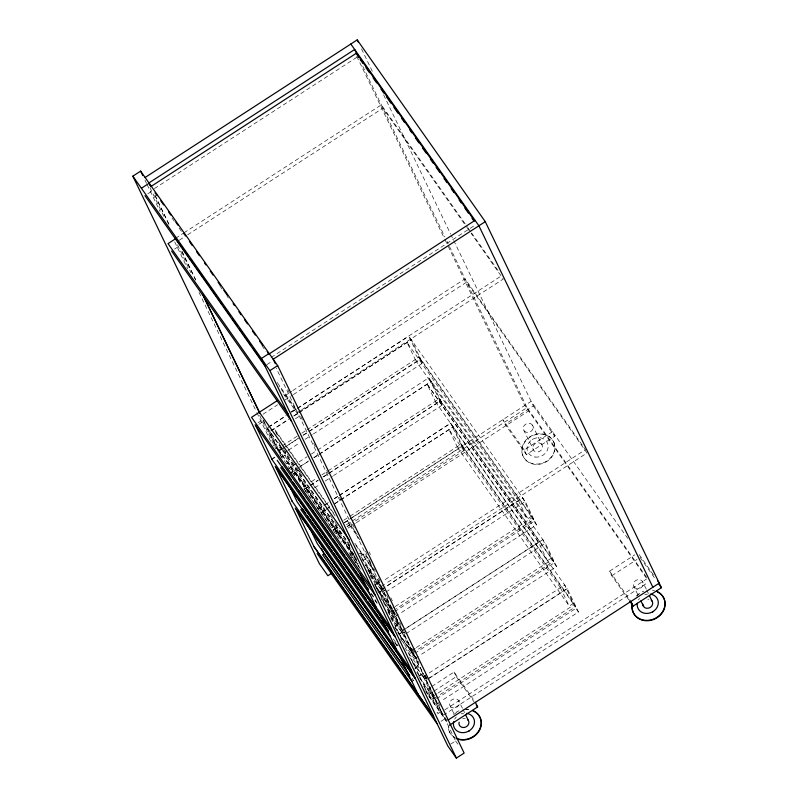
<?xml version="1.0" encoding="UTF-8"?>
<svg xmlns="http://www.w3.org/2000/svg" width="798" height="798" viewBox="0 0 798 798"><rect width="100%" height="100%" fill="white"/><g stroke="black" fill="none" stroke-linecap="round" stroke-linejoin="round"><path stroke-width="0.6" stroke-dasharray="3.99 2.99" d="M532.136 439.658L532.745 439.159M154.423 188.587L357.005 57.167M147.859 193.764L152.717 190.612M175.59 238.283L182.902 233.535M183.949 232.856L381.314 104.827L467.299 226.871M179.281 240.248L186.592 235.5M187.64 234.821L382.91 108.149L466.032 226.123M174.503 249.116L178.383 246.592M271.121 357.474L475.788 224.697M266.851 364.636L272.677 360.856M284.387 396.007L291.699 391.269M292.746 390.591L465.044 278.821L585.433 449.673L382.85 581.084M263.021 414.232L277.634 404.746M284.946 400.007L292.258 395.269M293.295 394.591L466.64 282.143L587.029 452.995L385.494 583.727M258.023 422.8L262.881 419.648L264.308 421.673M258.931 424.267L263.789 421.105L279.769 454.321M290.911 411.977L295.769 408.825M268.377 427.12L286.053 415.648M291.25 412.277L296.447 408.905M297.494 408.237L500.655 276.357M268.437 427.229L286.103 415.758M292.347 411.718L296.507 409.015M297.544 408.347L408.776 336.187M300.716 410.421L297.584 412.456L278.951 386.013M301.754 409.743L503.299 279.011L471.049 233.245M270.941 430.75L288.617 419.289M293.814 415.918L297.973 413.214M299.011 412.546L411.289 339.709L422.561 363.14L313.405 433.952M271.001 430.86L288.667 419.399M293.864 416.027L298.023 413.324M299.06 412.656L411.339 339.818M295.43 418.731L299.32 416.207L282.183 391.888M272.896 446.102L278.731 442.311L294.711 475.528M357.045 561.642L278.991 450.88L277.933 448.666L281.046 446.641M282.083 445.962L297.684 435.848M301.844 433.154L305.993 430.451M307.04 429.783L419.309 356.945L532.446 517.503L533.513 519.717L396.287 608.734M278.781 449.873L283.021 447.129M531.588 516.286L527.348 519.039L415.928 360.915L420.167 358.162M278.991 450.88L282.113 448.855M283.15 448.177L298.751 438.062M302.901 435.369L308.108 431.997M309.145 431.319L420.376 359.16L419.309 356.945M287.42 450.81L281.185 454.86L278.622 451.219L298.372 438.411M303.569 435.04L307.729 432.336M308.766 431.668L420.007 359.509L408.726 336.078L525.323 501.583M271.619 459.01L274.542 457.114M272.966 458.73L274.911 457.473M288.457 450.142L299.888 442.72M305.095 439.349L312.367 434.631M282.033 457.124L284.946 455.229L351.329 549.443M286.552 463.867L288.497 462.611L354.881 556.814M287.41 469.493L307.16 456.675M311.37 454.092L316.517 450.611M317.614 450.042L428.795 377.773L545.393 543.288M289.973 473.124L296.208 469.074M300.367 466.381L308.686 460.985M313.883 457.613L318.043 454.92M319.08 454.242L431.359 381.404L442.631 404.835L333.474 475.648M290.023 473.234L297.305 468.516M298.342 467.837L308.736 461.094M313.933 457.723L318.093 455.03M319.13 454.351L431.409 381.514M293.584 473.683L295.28 472.586L355.28 557.732M303.19 486.989L307.35 484.296M311.509 481.593L316.706 478.221M321.903 474.85L327.11 471.478M328.148 470.81L439.379 398.651L553.583 561.413L412.197 653.133L397.873 632.804M551.657 557.992L547.418 560.745L435.997 402.611L440.237 399.858M304.257 489.204L309.454 485.832M310.502 485.154L317.774 480.436M322.971 477.064L328.168 473.693M329.215 473.024L440.446 400.865L439.379 398.651M303.888 489.553L309.085 486.182M310.123 485.503L318.442 480.107M323.639 476.735L327.798 474.042M328.836 473.364L440.067 401.204L428.795 377.773M307.489 492.506L313.724 488.466M314.761 487.787L319.958 484.416M325.155 481.044L332.437 476.326M318.611 508.805L322.771 506.112M323.808 505.433L329.005 502.062L323.858 505.543M334.202 498.69L338.362 495.997M339.399 495.319L450.641 423.159L567.238 588.675L427.928 679.038M318.661 508.915L322.821 506.221M334.262 498.8L338.412 496.107M339.459 495.428L450.69 423.269M321.175 512.446L325.335 509.742M326.372 509.074L330.532 506.371M334.691 503.678L453.204 426.8L464.476 450.232L354.282 521.712M321.225 512.555L325.385 509.852M326.422 509.184L330.581 506.481M334.741 503.787L453.254 426.91M332.317 527.658L336.477 524.964M343.748 520.236L348.945 516.865M349.993 516.196L461.224 444.037L574.361 604.585L575.418 606.799L438.192 695.816M573.503 603.378L569.263 606.131L457.843 447.997L462.082 445.244M333.205 529.752L338.252 526.471M344.128 522.66L351.439 517.922M352.477 517.244L531.139 401.344L627.737 538.431M333.005 530.221L338.581 526.5M344.437 522.8L349.644 519.428M350.013 519.079L462.291 446.252L461.224 444.037M334.881 532.246L339.06 529.533M346.372 524.795L527.029 407.608L646.699 577.443M335.569 533.852L339.729 531.159M347 526.431L353.245 522.391M336.437 533.702L340.477 531.089M347.539 526.5L349.564 525.194L347.339 520.575L357.305 534.71M526.431 454.591L524.216 449.982L552.485 431.638L554.71 436.257L526.431 454.591L505.084 424.307L533.363 405.963L451.189 235.22M337.524 534.889L340.656 532.855M347.968 528.116L355.28 523.378M356.327 522.7L528.625 410.93L448.666 244.796M354.551 560.046L356.566 558.73M360.606 556.106L365.654 552.834M362.831 560.725L367.878 557.453M375.399 585.034L379.289 582.51L382.841 589.892L378.95 592.415M381.314 586.44L384.446 584.405M381.384 589.662L522.76 497.952M379.01 592.665L382.89 590.141L365.095 564.884M385.783 589.572L382.392 591.767L368.826 572.505M386.023 591.956L525.274 501.473L536.545 524.904L399.319 613.921M390.202 608.006L391.898 606.909M395.239 609.413L392.127 611.428L391.06 609.213L394.182 607.198M395.219 606.52L532.446 517.503M394.681 611.637L533.992 521.274L522.71 497.842L381.324 589.552L392.606 612.984L395.16 616.625L398.282 614.6M394.99 625.881L398.88 623.358L382.89 590.141M395.469 626.739L399.359 624.216L380.796 597.862M401.444 631.368L404.845 629.163M405.603 628.664L542.83 539.648M399.02 634.111L402.91 631.597L399.359 624.216M399.08 634.37L402.96 631.846L385.773 607.268M405.853 631.268L402.461 633.472L388.885 614.211M406.092 633.652L545.343 543.169L556.615 566.61L419.389 655.627M410.272 649.702L411.968 648.604M415.289 648.215L411.13 650.919L412.197 653.133M416.327 647.547L552.515 559.199M414.751 653.333L554.051 562.969L542.78 539.538L401.394 631.258L412.676 654.689L415.229 658.32L418.351 656.295M415.06 667.577L418.95 665.053L402.96 631.846M414.571 669.063L419.429 665.911L399.718 637.772M419.09 675.816L422.98 673.293L419.429 665.911M419.14 676.066L423.03 673.542L440.795 710.439L436.905 712.963M411.858 681.362L413.803 680.105M423.289 676.754L564.625 584.924L575.897 608.355L578.46 611.996L441.234 701.013M427.698 676.654L424.307 678.859L410.731 659.597M427.878 678.928L567.188 588.565L578.46 611.996M430.84 687.108L425.793 690.39L427.568 694.08M431.848 686.46L454.072 672.046L474.7 701.322M628.894 600.006L611.817 575.767L609.592 571.159L634.839 554.78M433.065 691.726L428.017 694.998L447.937 723.267M434.072 691.068L456.286 676.654L454.072 672.046M611.817 575.767L637.063 559.388M432.117 695.088L433.813 693.991M437.154 696.494L434.032 698.519L432.975 696.305L437.134 693.612M438.172 692.933L574.361 604.585M436.596 698.729L575.897 608.355M423.239 676.644L434.511 700.075L437.075 703.706L440.197 701.681M437.504 713.941L441.394 711.417M444.825 709.871L646.37 579.139M443.299 715.227L647.966 582.46M441.055 721.322L444.945 718.799L425.663 691.437M450.74 744.095L455.598 740.943L276.158 368.078M532.495 425.194L531.707 424.327A5.067 4.429 -25.7 0 0 525.194 424.536A5.067 4.429 -25.7 0 0 523.887 430.521L534.081 450.94A5.067 4.429 -25.7 0 0 540.605 450.73A5.067 4.429 -25.7 0 0 541.902 444.745L532.495 425.194A5.067 4.429 -25.7 0 1 531.189 431.179A5.067 4.429 -25.7 0 1 524.675 431.389L523.887 430.521M541.902 444.745L541.124 443.878A5.067 4.429 -25.7 0 0 534.6 444.087A5.067 4.429 -25.7 0 0 533.303 450.072M646.29 589.114L641.851 580.635A5.067 4.429 -25.7 0 0 635.328 580.844A5.067 4.429 -25.7 0 0 634.031 586.829L637.692 594.44M634.031 586.829L634.809 587.697A5.067 4.429 -25.7 0 0 641.333 587.488A5.067 4.429 -25.7 0 0 642.629 581.503M355.1 562.141A5.067 4.429 -25.7 0 1 357.324 563.109L358.103 563.977L347.908 543.558A5.067 4.429 -25.7 0 0 343.13 542.82M462.491 708.335L458.052 699.866A5.067 4.429 -25.7 0 0 451.528 700.075A5.067 4.429 -25.7 0 0 450.232 706.06L453.892 713.661M450.232 706.06L451.01 706.928A5.067 4.429 -25.7 0 0 457.533 706.719A5.067 4.429 -25.7 0 0 458.83 700.734M468.017 227.889L470.88 231.959M471.598 232.976L499.548 272.637M466.75 227.141L470.331 232.228M639.178 554.67L653.522 575.029M533.363 405.963L554.71 436.257M640.086 557.423L654.32 577.622M646.41 578.091L524.785 405.474L447.528 244.956M524.216 449.982L502.87 419.688L505.084 424.307M609.592 571.159L630.939 601.453M420.376 359.16L533.513 519.717M420.007 359.509L422.561 363.14M533.992 521.274L536.545 524.904M518.52 500.705L407.05 342.462L415.928 360.915M440.446 400.865L553.583 561.413M440.067 401.204L442.631 404.835M554.051 562.969L556.615 566.61M427.169 384.267L538.59 542.401M462.291 446.252L575.418 606.799M464.476 450.232L461.912 446.591L450.641 423.159M560.435 587.787L448.955 429.543L457.843 447.997M171.999 217.974L174.852 222.024M179.141 228.108L182.712 233.176M219.839 285.864L222.702 289.923M226.981 295.998L228.408 298.023M261.973 345.654L266.253 351.738M277.205 382.481L295.978 409.135M349.564 525.194L360.237 540.336M456.286 676.654L474.082 701.901M333.484 512.915L274.203 428.785M354.851 543.219L374.91 571.707M335.21 516.037L275.21 430.89L277.814 436.297M355.918 545.433L375.21 572.804M361.085 556.675L379.718 583.119M361.963 558.979L385.165 592.076M298.582 470.311L302.153 475.379M364.995 564.555L382.841 589.892M283.729 449.404L286.582 453.454M287.3 454.471L291.579 460.546M292.287 461.563L296.577 467.638M297.285 468.655L302.282 475.748M330.123 515.249L334.402 521.333M335.12 522.341L339.399 528.416M267.34 427.788L348.467 542.929M367.758 570.301L383.938 593.303M270.971 433.643L350.252 546.151M369.883 575.777L374.172 581.852M354.98 556.645L294.262 470.481M374.212 583.897L396.347 615.328M374.87 585.183L377.723 589.233M375.988 587.129L395.988 615.507M277.933 448.666L357.404 561.463M375.918 587.737L391.06 609.213M377.803 591.109L392.127 611.428M280.487 455.329L281.903 457.354M303.988 488.695L329.694 525.164M348.965 552.515L361.095 569.732M381.793 599.108L398.88 623.358M280.108 454.98L295.819 477.274M305.105 490.451L332.237 528.954M332.956 529.972L341.524 542.131M350.093 554.291L360.796 569.493M383.798 603.368L405.234 633.772M387.828 611.996L404.007 634.999M390.671 618.49L394.242 623.557M371.379 593.453L374.232 597.503M394.93 626.879L397.793 630.929M371.05 593.812L376.048 601.123M394.681 627.378L418.252 660.824M374.98 600.076L377.115 603.118M397.833 632.515L419.259 662.929M374.96 600.286L377.105 603.338M404.935 647.737L427.07 679.168M409.663 657.382L425.853 680.385M412.875 663.228L414.302 665.253M393.224 638.839L398.222 645.931M416.775 672.265L419.628 676.325M394.98 642.38L397.883 646.51M418.651 675.986L432.975 696.305M394.661 642.629L398.232 647.707M419.718 678.19L434.032 698.519M423.708 686.2L441.693 711.906M424.666 688.784L447.139 720.674M455.598 740.943L459.159 745.99M646.819 590.191L648.385 593.453M554.181 443.179A16.898 14.773 -25.7 0 1 534.361 463.957A16.898 14.773 -25.7 0 1 526.411 439.568A16.898 14.773 -25.7 0 1 554.181 443.179L554.361 443.538A16.898 14.773 -25.7 0 1 534.53 464.306A16.898 14.773 -25.7 0 1 526.58 439.927A16.898 14.773 -25.7 0 1 554.361 443.538M361.514 48.878L373.394 73.576M383.658 94.902L450.651 234.093M362.771 66.314L444.885 236.936M447.05 241.425L448.127 243.669M356.766 56.379L444.286 238.223M444.825 239.34L446.99 243.829M518.471 500.595L527.348 519.039M547.418 560.745L538.54 542.291L427.12 384.157L435.997 402.611M560.386 587.677L569.263 606.131M463.02 709.422L464.586 712.684M369.135 551.797L370.462 554.56M390.801 597.682L392.367 600.924M287.769 389.544L289.395 392.905M300.736 416.476L302.362 419.848M313.704 443.419L315.32 446.79M326.671 470.361L328.287 473.723M339.629 497.304L341.255 500.665M352.596 524.236L354.222 527.608M365.564 551.179L367.18 554.55M373.664 568.016L375.289 571.388M378.531 578.121L380.147 581.493M386.631 594.959L388.257 598.33M399.599 621.901L401.214 625.263M412.566 648.834L414.182 652.205M425.534 675.776L427.149 679.148M438.491 702.719L440.117 706.09M383.888 593.193L395.16 616.625M403.958 634.889L415.229 658.32M425.803 680.275L437.075 703.706M367.958 568.944L383.938 602.151M388.018 610.64L404.007 643.846M408.087 652.335L425.853 689.233M412.207 678.24L413.274 680.445M295.28 472.586L299.968 482.331M269.904 431.429L281.185 454.86M267.4 427.898L278.622 451.219M155.111 195.58L169.166 224.787M182.144 251.739L195.65 279.819M154.902 195.271L168.947 224.457M181.904 251.4L195.959 280.587M262.941 419.778L278.612 452.326M149.974 187.58L165.106 219.011M177.525 244.826L191.031 272.886M259.639 415.449L275.849 449.124M144.957 180.099L146.573 183.47M147.121 184.587L160.089 211.54M174.682 241.864L187.65 268.816M199.001 292.407L256.298 411.449M256.836 412.576L270.891 441.773M647.767 599.188A5.067 4.429 -25.7 0 1 649.043 599.228M636.555 595.887A16.898 14.773 -25.7 0 1 643.876 591.138M652.425 590.161A16.898 14.773 -25.7 0 1 654.48 590.56M638.49 599.946A10.813 9.456 -25.7 0 1 639.517 598.44M644.804 594.719A10.813 9.456 -25.7 0 1 647.537 594.071M636.724 596.236A16.898 14.773 -25.7 0 1 639.188 594.071M358.591 565.024A5.067 4.429 -25.7 0 1 358.761 566.181M348.686 544.426A5.067 4.429 -25.7 0 1 348.666 548.954M370.551 562.76A16.898 14.773 -25.7 0 1 369.155 574.39M350.103 554.41A16.898 14.773 -25.7 0 1 353.295 553.563M358.651 553.433A16.898 14.773 -25.7 0 1 370.222 561.862M370.382 562.41A16.898 14.773 -25.7 0 1 368.985 574.041M349.933 554.051A16.898 14.773 -25.7 0 1 353.115 553.204M360.536 553.483A16.898 14.773 -25.7 0 1 368.068 558.191M368.656 558.959A16.898 14.773 -25.7 0 1 370.053 561.503M350.871 557.632A10.813 9.456 -25.7 0 1 355.429 556.934M462.68 718.689A5.067 4.429 -25.7 0 1 465.244 718.459M456.855 738.798A16.898 14.773 -25.7 0 1 448.316 726.679M453.693 714.709A16.898 14.773 -25.7 0 1 456.296 712.684M464.506 709.721A16.898 14.773 -25.7 0 1 468.795 709.741M454.87 737.552A16.898 14.773 -25.7 0 1 448.147 726.33M456.127 712.325A16.898 14.773 -25.7 0 1 459.05 710.769M466.491 709.242A16.898 14.773 -25.7 0 1 468.616 709.392M454.69 719.178A10.813 9.456 -25.7 0 1 456.326 716.983M461.005 713.951A10.813 9.456 -25.7 0 1 463.738 713.302M535.069 457.045A10.813 9.456 -25.7 0 0 547.757 443.748A10.813 9.456 -25.7 0 0 529.982 441.444A10.813 9.456 -25.7 0 0 535.069 457.045"/><path stroke-width="1.2" d="M468.805 731.207L469.404 730.709M652.604 611.976L653.203 611.477M331.759 573.213L327.868 575.737L319.33 563.617L132.857 176.159L140.628 171.111L277.664 365.594L464.137 753.053L456.366 758.1L447.828 745.98L261.355 358.521L269.126 353.474M145.116 177.475L357.195 39.9L485.264 221.654L661.432 587.717L633.163 606.061L629.602 601.014M141.396 188.278L149.166 183.231L150.792 186.602L356.447 53.167L474.68 220.976M175.809 238.582L168.029 243.629L287.988 413.873M269.345 353.783L475.059 220.338M485.264 221.654L273.185 359.23L275.35 363.718M456.366 758.1L269.894 370.641L277.664 365.594M277.086 400.756L251.55 417.314L371.519 587.557M324.577 553.483L322.631 554.74L411.858 681.362M448.147 720.025L659.218 583.109L657.781 581.074M449.354 725.292L477.633 706.948L475.418 702.34M651.268 600.196L652.046 601.064A5.067 4.429 -25.7 0 1 650.739 607.049A5.067 4.429 -25.7 0 1 644.225 607.258L640.824 600.954M467.458 719.427L468.246 720.295A5.067 4.429 -25.7 0 1 466.94 726.28A5.067 4.429 -25.7 0 1 460.426 726.489L459.638 725.621A5.067 4.429 -25.7 0 1 459.159 722.22M350.831 44.03L478.9 225.784L652.854 587.228M360.197 59.541L363.06 63.611M365.923 67.68L369.514 72.768M373.095 77.845L376.676 82.932M380.975 89.037L383.838 93.107M386.711 97.166L391.01 103.271M393.873 107.341L398.172 113.446M401.753 118.523L404.626 122.593M409.643 129.715L411.788 132.767M415.369 137.855L418.96 142.932M422.541 148.019L426.122 153.106M430.421 159.211L433.284 163.271M436.157 167.341L439.738 172.428M444.037 178.533L446.9 182.592M451.199 188.697L454.072 192.767M459.089 199.889L461.234 202.941M464.815 208.019L468.396 213.106M471.987 218.193L473.414 220.228M658.589 583.677L661.432 587.717M155.031 192.717L157.176 195.769M160.767 200.857L163.63 204.926M168.647 212.039L170.792 215.091M175.809 222.213L177.964 225.265M183.69 233.395L185.126 235.43M189.425 241.535L192.298 245.604M196.597 251.699L199.46 255.769M204.478 262.891L205.914 264.926M210.213 271.031L213.076 275.091M218.093 282.213L220.238 285.265M223.819 290.352L227.41 295.43M233.136 303.569L234.572 305.604M238.871 311.709L241.026 314.761M244.607 319.838L247.47 323.908M252.487 331.03L255.35 335.1M259.649 341.195L262.522 345.265M267.539 352.387L268.966 354.422M132.857 176.159L269.894 370.641M175.59 238.283L182.233 247.699M182.762 248.447L187.949 255.809M189.924 258.622L195.799 266.951M197.096 268.786L202.941 277.086M204.258 278.961L208.657 285.195M210.083 287.22L216.507 296.347M217.874 298.282L222.223 304.447M223.61 306.412L230.073 315.599M232.208 318.621L237.225 325.734M239.36 328.776L242.951 333.873M244.358 335.868L250.841 345.065M252.926 348.028L258.003 355.23M259.35 357.145L264.447 364.387M144.947 195.65L264.906 365.903M171.58 251.001L291.549 421.254M476.216 704.933L477.633 706.948M259.33 412.267L349.305 539.957M255.101 424.696L375.12 595.188M282.133 466.74L291.41 479.907M292.846 481.932L297.125 488.007M298.552 490.032L304.976 499.149M306.402 501.184L331.389 536.635M332.816 538.66L344.945 555.877M346.372 557.912L365.644 585.263M367.08 587.288L368.506 589.313M277.165 460.276L366.392 586.899M280.716 467.658L369.943 594.281M271.619 459.01L391.579 629.253M275.17 466.391L395.13 636.634M395.19 636.884L276.078 467.847L292.068 501.064M302.203 508.436L305.774 513.503M307.2 515.528L332.177 550.979M333.614 553.004L345.743 570.231M347.17 572.256L366.442 599.607M367.868 601.632L380.008 618.849M381.434 620.874L388.576 631.009M386.461 628.595L297.235 501.972L291.021 489.054M300.786 509.353L390.013 635.976M291.689 500.705L411.648 670.958M295.24 508.087L415.199 678.34M415.259 678.589L296.148 509.553L313.903 546.45L433.015 715.487M406.531 670.3L317.305 543.667L311.09 530.76M409.703 675.387L324.048 553.822L321.385 548.286M313.654 546.211L433.623 716.464M317.205 553.593L437.174 723.846M649.432 595.627L652.046 601.064M630.939 601.453L633.163 606.061M357.195 39.9L358.272 42.144M358.452 57.336L354.671 49.476L148.957 182.922L150.034 185.176M465.633 714.858L468.246 720.295M360.177 573.981L376.157 607.198M380.247 615.687L396.227 648.894M400.317 657.382L418.072 694.28M202.682 294.412L259.968 413.464M204.059 297.425L259.16 411.918M140.628 171.111L142.792 175.6M256.008 426.152L271.998 459.369M643.437 606.39A5.067 4.429 -25.7 0 1 642.789 604.176M656.435 591.208A16.898 14.773 -25.7 0 1 663.707 609.562A16.898 14.773 -25.7 0 1 643.806 620.156A16.898 14.773 -25.7 0 1 632.206 604.116M657.532 591.986A16.898 14.773 -25.7 0 1 663.736 610.231A16.898 14.773 -25.7 0 1 644.325 620.575A16.898 14.773 -25.7 0 1 632.216 605.473M650.28 594.091A10.813 9.456 -25.7 0 1 658.071 604.774A10.813 9.456 -25.7 0 1 645.811 613.413A10.813 9.456 -25.7 0 1 637.303 603.238M472.635 710.439A16.898 14.773 -25.7 0 1 479.119 730.35A16.898 14.773 -25.7 0 1 456.685 738.449M472.805 710.799A16.898 14.773 -25.7 0 1 479.299 730.709A16.898 14.773 -25.7 0 1 456.855 738.798M466.481 713.322A10.813 9.456 -25.7 0 1 474.202 724.285A10.813 9.456 -25.7 0 1 461.414 732.584A10.813 9.456 -25.7 0 1 453.683 721.621"/></g></svg>
